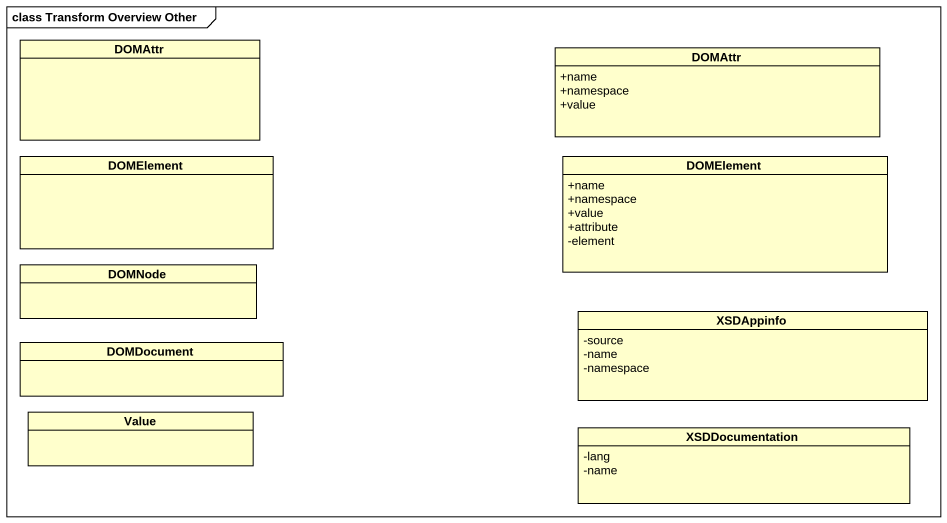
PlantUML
@startuml
mainframe class Transform Overview Other
hide circle
hide empty members
skinparam classAttributeIconSize 0
class DOMAttr
class "DOMAttr" as DOMAttr_2 {
  +name
  +namespace
  +value
}
class DOMElement
class "DOMElement" as DOMElement_2 {
  +name
  +namespace
  +value
  +attribute
  -element
}
class DOMNode
class DOMDocument
class XSDAppinfo {
  -source
  -name
  -namespace
}
class Value
class XSDDocumentation {
  -lang
  -name
}
@enduml
